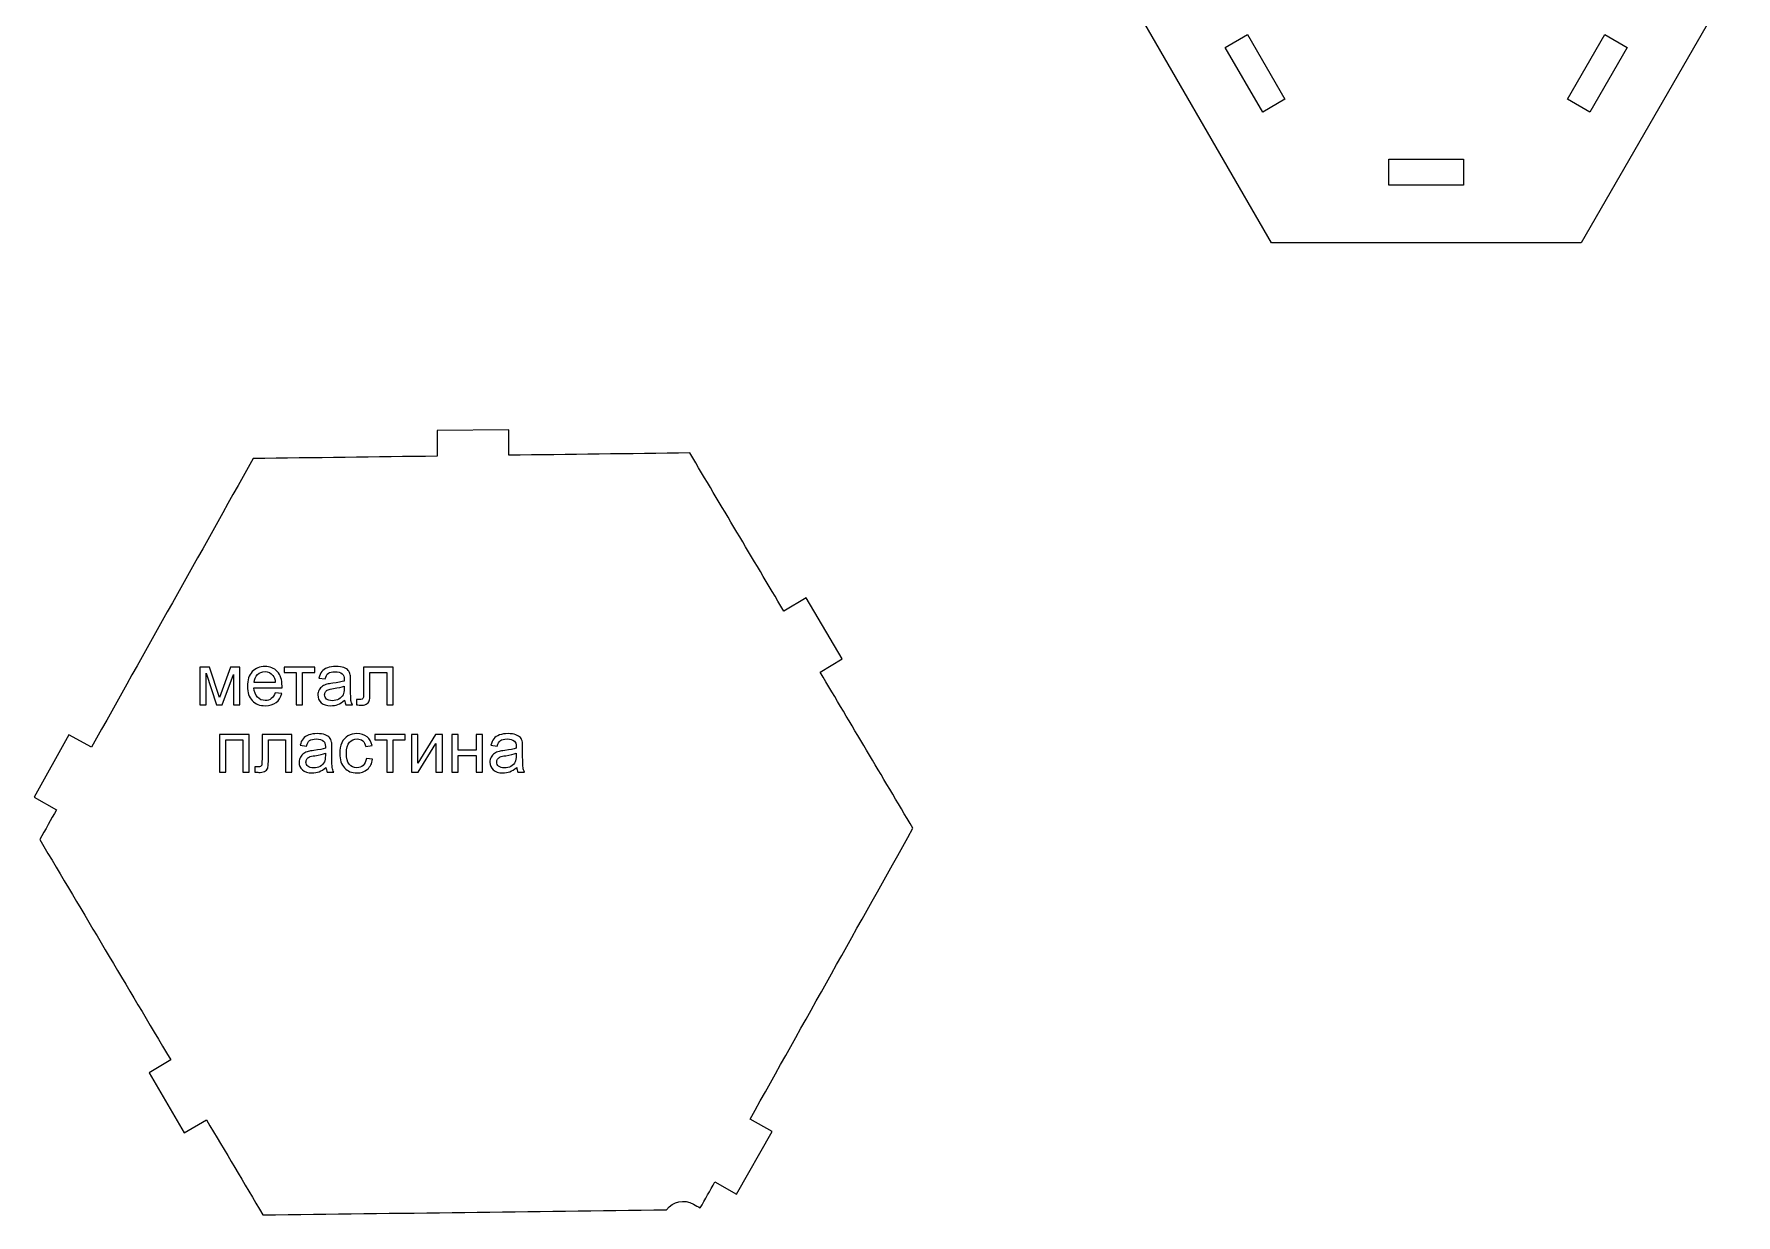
# Model space of a CAD drawing. Header units: millimetres. Extents: x -76 to 234, y -315 to 92.
# Drawn here: x -45.9 to 152.3, y -315.1 to -177.5 of the extents above; entities that cross this region are included whole.
import ezdxf

# ---------------------------------------------------------------- set-up
doc = ezdxf.new("R2010")
doc.units = ezdxf.units.MM
doc.header["$MEASUREMENT"] = 0
doc.layers.add('layer 1', color=7, linetype='Continuous')

msp = doc.modelspace()

# ---------------------------------------------------------------- linework, layer by layer
at = {"layer": 'layer 1', "color": 250, "lineweight": 9}
for points, knots in [([(98.222, -139.3547), (98.222, -139.3547), (80.1795, -170.6045), (80.1795, -170.6045), (80.1795, -170.6045), (80.1795, -170.6045), (98.222, -201.8545), (98.222, -201.8545), (98.222, -201.8545), (98.222, -201.8545), (134.3061, -201.8545), (134.3061, -201.8545), (134.3061, -201.8545), (134.3061, -201.8545), (152.3482, -170.6045), (152.3482, -170.6045), (152.3482, -170.6045), (152.3482, -170.6045), (134.3061, -139.3547), (134.3061, -139.3547), (134.3061, -139.3547), (134.3061, -139.3547), (98.222, -139.3547), (98.222, -139.3547)], [0, 0, 0, 0, 0.14285714, 0.14285714, 0.14285714, 0.14285714, 0.28571429, 0.28571429, 0.28571429, 0.28571429, 0.42857143, 0.42857143, 0.42857143, 0.42857143, 0.57142857, 0.57142857, 0.57142857, 0.57142857, 0.71428571, 0.71428571, 0.71428571, 0.71428571, 1, 1, 1, 1]), ([(95.4548, -177.5923), (95.4548, -177.5923), (92.8569, -179.0923), (92.8569, -179.0923), (92.8569, -179.0923), (92.8569, -179.0923), (97.2098, -186.6318), (97.2098, -186.6318), (97.2098, -186.6318), (97.2098, -186.6318), (99.808, -185.1318), (99.808, -185.1318), (99.808, -185.1318), (99.808, -185.1318), (95.4548, -177.5923), (95.4548, -177.5923)], [0, 0, 0, 0, 0.2, 0.2, 0.2, 0.2, 0.4, 0.4, 0.4, 0.4, 0.6, 0.6, 0.6, 0.6, 1, 1, 1, 1]), ([(132.72, -185.1318), (132.72, -185.1318), (135.3179, -186.6318), (135.3179, -186.6318), (135.3179, -186.6318), (135.3179, -186.6318), (139.6711, -179.0923), (139.6711, -179.0923), (139.6711, -179.0923), (139.6711, -179.0923), (137.0729, -177.5923), (137.0729, -177.5923), (137.0729, -177.5923), (137.0729, -177.5923), (132.72, -185.1318), (132.72, -185.1318)], [0, 0, 0, 0, 0.2, 0.2, 0.2, 0.2, 0.4, 0.4, 0.4, 0.4, 0.6, 0.6, 0.6, 0.6, 1, 1, 1, 1]), ([(120.617, -195.1196), (120.617, -195.1196), (120.617, -192.1196), (120.617, -192.1196), (120.617, -192.1196), (120.617, -192.1196), (111.9108, -192.1196), (111.9108, -192.1196), (111.9108, -192.1196), (111.9108, -192.1196), (111.9108, -195.1196), (111.9108, -195.1196), (111.9108, -195.1196), (111.9108, -195.1196), (120.617, -195.1196), (120.617, -195.1196)], [0, 0, 0, 0, 0.2, 0.2, 0.2, 0.2, 0.4, 0.4, 0.4, 0.4, 0.6, 0.6, 0.6, 0.6, 1, 1, 1, 1]), ([(9.3713, -226.5952), (9.3713, -226.5952), (9.3717, -223.6485), (9.3717, -223.6485), (9.3717, -223.6485), (9.3717, -223.6485), (1.0496, -223.7226), (1.0496, -223.7226), (1.0496, -223.7226), (1.0496, -223.7226), (1.0168, -226.7028), (1.0168, -226.7028)], [0, 0, 0, 0, 0.25, 0.25, 0.25, 0.25, 0.5, 0.5, 0.5, 0.5, 1, 1, 1, 1]), ([(1.0168, -226.7028), (-6.1219, -226.7949), (-13.2606, -226.8869), (-20.3993, -226.9789), (-20.3993, -226.9789), (-26.6765, -238.1823), (-32.9538, -249.3856), (-39.2308, -260.5889)], [0, 0, 0, 0, 0.33333333, 0.33333333, 0.33333333, 0.33333333, 1, 1, 1, 1]), ([(41.4264, -244.7514), (37.7735, -238.6089), (34.1206, -232.4661), (30.4676, -226.3232), (30.4676, -226.3232), (23.4356, -226.4139), (16.4035, -226.5045), (9.3713, -226.5952)], [0, 0, 0, 0, 0.33333333, 0.33333333, 0.33333333, 0.33333333, 1, 1, 1, 1]), ([(45.6557, -251.8634), (45.6557, -251.8634), (48.2068, -250.317), (48.2068, -250.317), (48.2068, -250.317), (48.2068, -250.317), (44.015, -243.2023), (44.015, -243.2023), (44.015, -243.2023), (44.015, -243.2023), (41.4264, -244.7514), (41.4264, -244.7514)], [0, 0, 0, 0, 0.25, 0.25, 0.25, 0.25, 0.5, 0.5, 0.5, 0.5, 1, 1, 1, 1]), ([(-26.6221, -251.2808), (-26.6221, -251.2808), (-25.4763, -251.2808), (-25.4763, -251.2808), (-25.4763, -251.2808), (-25.4763, -251.2808), (-24.3149, -254.7973), (-24.3149, -254.7973), (-24.3149, -254.7973), (-24.3149, -254.7973), (-23.0294, -251.2808), (-23.0294, -251.2808), (-23.0294, -251.2808), (-23.0294, -251.2808), (-21.9654, -251.2808), (-21.9654, -251.2808), (-21.9654, -251.2808), (-21.9654, -251.2808), (-21.9654, -255.675), (-21.9654, -255.675), (-21.9654, -255.675), (-21.9654, -255.675), (-22.7105, -255.675), (-22.7105, -255.675), (-22.7105, -255.675), (-22.7105, -255.675), (-22.7105, -252.1373), (-22.7105, -252.1373), (-22.7105, -252.1373), (-22.7105, -252.1373), (-24.0045, -255.675), (-24.0045, -255.675), (-24.0045, -255.675), (-24.0045, -255.675), (-24.6705, -255.675), (-24.6705, -255.675), (-24.6705, -255.675), (-24.6705, -255.675), (-25.894, -251.968), (-25.894, -251.968), (-25.894, -251.968), (-25.894, -251.968), (-25.894, -255.675), (-25.894, -255.675), (-25.894, -255.675), (-25.894, -255.675), (-26.6221, -255.675), (-26.6221, -255.675), (-26.6221, -255.675), (-26.6221, -255.675), (-26.6221, -251.2808), (-26.6221, -251.2808)], [0, 0, 0, 0, 0.07142857, 0.07142857, 0.07142857, 0.07142857, 0.14285714, 0.14285714, 0.14285714, 0.14285714, 0.21428571, 0.21428571, 0.21428571, 0.21428571, 0.28571429, 0.28571429, 0.28571429, 0.28571429, 0.35714286, 0.35714286, 0.35714286, 0.35714286, 0.42857143, 0.42857143, 0.42857143, 0.42857143, 0.5, 0.5, 0.5, 0.5, 0.57142857, 0.57142857, 0.57142857, 0.57142857, 0.64285714, 0.64285714, 0.64285714, 0.64285714, 0.71428571, 0.71428571, 0.71428571, 0.71428571, 0.78571429, 0.78571429, 0.78571429, 0.78571429, 0.85714286, 0.85714286, 0.85714286, 0.85714286, 1, 1, 1, 1]), ([(-17.8294, -254.2526), (-17.8294, -254.2526), (-17.0589, -254.3542), (-17.0589, -254.3542), (-17.0589, -254.3542), (-17.1789, -254.8015), (-17.4032, -255.1501), (-17.7306, -255.397), (-17.7306, -255.397), (-18.058, -255.644), (-18.4757, -255.7681), (-18.9851, -255.7681), (-18.9851, -255.7681), (-19.6257, -255.7681), (-20.1337, -255.5706), (-20.5091, -255.1755), (-20.5091, -255.1755), (-20.8845, -254.7818), (-21.0721, -254.2272), (-21.0721, -253.5146), (-21.0721, -253.5146), (-21.0721, -252.778), (-20.883, -252.2051), (-20.5035, -251.7987), (-20.5035, -251.7987), (-20.1239, -251.3908), (-19.6314, -251.1876), (-19.026, -251.1876), (-19.026, -251.1876), (-18.4404, -251.1876), (-17.962, -251.3866), (-17.5909, -251.786), (-17.5909, -251.786), (-17.2198, -252.1853), (-17.0335, -252.7469), (-17.0335, -253.4708), (-17.0335, -253.4708), (-17.0335, -253.5146), (-17.0349, -253.5809), (-17.0377, -253.6684), (-17.0377, -253.6684), (-17.0377, -253.6684), (-20.3101, -253.6684), (-20.3101, -253.6684), (-20.3101, -253.6684), (-20.2819, -254.1496), (-20.1464, -254.5193), (-19.9009, -254.7747), (-19.9009, -254.7747), (-19.6568, -255.0301), (-19.3506, -255.1585), (-18.9851, -255.1585), (-18.9851, -255.1585), (-18.7127, -255.1585), (-18.4799, -255.0866), (-18.288, -254.9426), (-18.288, -254.9426), (-18.0947, -254.7987), (-17.9423, -254.5687), (-17.8294, -254.2526)], [0, 0, 0, 0, 0.0625, 0.0625, 0.0625, 0.0625, 0.125, 0.125, 0.125, 0.125, 0.1875, 0.1875, 0.1875, 0.1875, 0.25, 0.25, 0.25, 0.25, 0.3125, 0.3125, 0.3125, 0.3125, 0.375, 0.375, 0.375, 0.375, 0.4375, 0.4375, 0.4375, 0.4375, 0.5, 0.5, 0.5, 0.5, 0.5625, 0.5625, 0.5625, 0.5625, 0.625, 0.625, 0.625, 0.625, 0.6875, 0.6875, 0.6875, 0.6875, 0.75, 0.75, 0.75, 0.75, 0.8125, 0.8125, 0.8125, 0.8125, 0.875, 0.875, 0.875, 0.875, 1, 1, 1, 1]), ([(-20.2678, -253.0588), (-20.2678, -253.0588), (-17.8209, -253.0588), (-17.8209, -253.0588), (-17.8209, -253.0588), (-17.8534, -252.6891), (-17.9479, -252.4125), (-18.1017, -252.2276), (-18.1017, -252.2276), (-18.3374, -251.9412), (-18.645, -251.7973), (-19.0218, -251.7973), (-19.0218, -251.7973), (-19.3633, -251.7973), (-19.6497, -251.9116), (-19.8826, -252.1402), (-19.8826, -252.1402), (-20.114, -252.3688), (-20.2424, -252.675), (-20.2678, -253.0588)], [0, 0, 0, 0, 0.16666667, 0.16666667, 0.16666667, 0.16666667, 0.33333333, 0.33333333, 0.33333333, 0.33333333, 0.5, 0.5, 0.5, 0.5, 0.66666667, 0.66666667, 0.66666667, 0.66666667, 1, 1, 1, 1]), ([(-16.788, -251.2808), (-16.788, -251.2808), (-13.232, -251.2808), (-13.232, -251.2808), (-13.232, -251.2808), (-13.232, -251.2808), (-13.232, -251.8989), (-13.232, -251.8989), (-13.232, -251.8989), (-13.232, -251.8989), (-14.6374, -251.8989), (-14.6374, -251.8989), (-14.6374, -251.8989), (-14.6374, -251.8989), (-14.6374, -255.675), (-14.6374, -255.675), (-14.6374, -255.675), (-14.6374, -255.675), (-15.3825, -255.675), (-15.3825, -255.675), (-15.3825, -255.675), (-15.3825, -255.675), (-15.3825, -251.8989), (-15.3825, -251.8989), (-15.3825, -251.8989), (-15.3825, -251.8989), (-16.788, -251.8989), (-16.788, -251.8989), (-16.788, -251.8989), (-16.788, -251.8989), (-16.788, -251.2808), (-16.788, -251.2808)], [0, 0, 0, 0, 0.11111111, 0.11111111, 0.11111111, 0.11111111, 0.22222222, 0.22222222, 0.22222222, 0.22222222, 0.33333333, 0.33333333, 0.33333333, 0.33333333, 0.44444444, 0.44444444, 0.44444444, 0.44444444, 0.55555556, 0.55555556, 0.55555556, 0.55555556, 0.66666667, 0.66666667, 0.66666667, 0.66666667, 0.77777778, 0.77777778, 0.77777778, 0.77777778, 1, 1, 1, 1]), ([(-9.7451, -255.1247), (-10.0217, -255.3603), (-10.2884, -255.5254), (-10.5438, -255.6228), (-10.5438, -255.6228), (-10.7992, -255.7202), (-11.0729, -255.7681), (-11.3665, -255.7681), (-11.3665, -255.7681), (-11.8491, -255.7681), (-12.2202, -255.651), (-12.4798, -255.4154), (-12.4798, -255.4154), (-12.7395, -255.1811), (-12.8693, -254.8805), (-12.8693, -254.5151), (-12.8693, -254.5151), (-12.8693, -254.3006), (-12.8199, -254.1044), (-12.7225, -253.9266), (-12.7225, -253.9266), (-12.6238, -253.7488), (-12.4954, -253.6077), (-12.3373, -253.5005), (-12.3373, -253.5005), (-12.1779, -253.3932), (-12.0001, -253.3114), (-11.8011, -253.2563), (-11.8011, -253.2563), (-11.6543, -253.2182), (-11.4328, -253.1816), (-11.1379, -253.1449), (-11.1379, -253.1449), (-10.5367, -253.0743), (-10.0922, -252.9882), (-9.8086, -252.8895), (-9.8086, -252.8895), (-9.8058, -252.7879), (-9.8044, -252.7229), (-9.8044, -252.6961), (-9.8044, -252.6961), (-9.8044, -252.3942), (-9.8749, -252.1811), (-10.016, -252.0569), (-10.016, -252.0569), (-10.2065, -251.889), (-10.4902, -251.8057), (-10.8655, -251.8057), (-10.8655, -251.8057), (-11.2169, -251.8057), (-11.4765, -251.8678), (-11.643, -251.9906), (-11.643, -251.9906), (-11.811, -252.1133), (-11.9337, -252.3307), (-12.0142, -252.6439), (-12.0142, -252.6439), (-12.0142, -252.6439), (-12.7423, -252.5423), (-12.7423, -252.5423), (-12.7423, -252.5423), (-12.676, -252.2305), (-12.5673, -251.9779), (-12.4149, -251.786), (-12.4149, -251.786), (-12.2625, -251.5941), (-12.0424, -251.4473), (-11.7545, -251.3429), (-11.7545, -251.3429), (-11.4681, -251.2399), (-11.1336, -251.1876), (-10.7554, -251.1876), (-10.7554, -251.1876), (-10.3801, -251.1876), (-10.0739, -251.2314), (-9.8382, -251.3203), (-9.8382, -251.3203), (-9.604, -251.4092), (-9.4304, -251.5193), (-9.3203, -251.6533), (-9.3203, -251.6533), (-9.2103, -251.7874), (-9.1327, -251.9567), (-9.0875, -252.1613), (-9.0875, -252.1613), (-9.0635, -252.2883), (-9.0508, -252.5169), (-9.0508, -252.8457), (-9.0508, -252.8457), (-9.0508, -252.8457), (-9.0508, -253.8335), (-9.0508, -253.8335), (-9.0508, -253.8335), (-9.0508, -254.5235), (-9.0353, -254.9596), (-9.0043, -255.1444), (-9.0043, -255.1444), (-8.9746, -255.3293), (-8.9125, -255.5057), (-8.8222, -255.675), (-8.8222, -255.675), (-8.8222, -255.675), (-9.6012, -255.675), (-9.6012, -255.675), (-9.6012, -255.675), (-9.6759, -255.5184), (-9.7239, -255.3349), (-9.7451, -255.1247)], [0, 0, 0, 0, 0.03571429, 0.03571429, 0.03571429, 0.03571429, 0.07142857, 0.07142857, 0.07142857, 0.07142857, 0.10714286, 0.10714286, 0.10714286, 0.10714286, 0.14285714, 0.14285714, 0.14285714, 0.14285714, 0.17857143, 0.17857143, 0.17857143, 0.17857143, 0.21428571, 0.21428571, 0.21428571, 0.21428571, 0.25, 0.25, 0.25, 0.25, 0.28571429, 0.28571429, 0.28571429, 0.28571429, 0.32142857, 0.32142857, 0.32142857, 0.32142857, 0.35714286, 0.35714286, 0.35714286, 0.35714286, 0.39285714, 0.39285714, 0.39285714, 0.39285714, 0.42857143, 0.42857143, 0.42857143, 0.42857143, 0.46428571, 0.46428571, 0.46428571, 0.46428571, 0.5, 0.5, 0.5, 0.5, 0.53571429, 0.53571429, 0.53571429, 0.53571429, 0.57142857, 0.57142857, 0.57142857, 0.57142857, 0.60714286, 0.60714286, 0.60714286, 0.60714286, 0.64285714, 0.64285714, 0.64285714, 0.64285714, 0.67857143, 0.67857143, 0.67857143, 0.67857143, 0.71428571, 0.71428571, 0.71428571, 0.71428571, 0.75, 0.75, 0.75, 0.75, 0.78571429, 0.78571429, 0.78571429, 0.78571429, 0.82142857, 0.82142857, 0.82142857, 0.82142857, 0.85714286, 0.85714286, 0.85714286, 0.85714286, 0.89285714, 0.89285714, 0.89285714, 0.89285714, 0.92857143, 0.92857143, 0.92857143, 0.92857143, 1, 1, 1, 1]), ([(-7.5423, -251.2808), (-7.5423, -251.2808), (-4.0794, -251.2808), (-4.0794, -251.2808), (-4.0794, -251.2808), (-4.0794, -251.2808), (-4.0794, -255.6708), (-4.0794, -255.6708), (-4.0794, -255.6708), (-4.0794, -255.6708), (-4.8245, -255.6708), (-4.8245, -255.6708), (-4.8245, -255.6708), (-4.8245, -255.6708), (-4.8245, -251.8989), (-4.8245, -251.8989), (-4.8245, -251.8989), (-4.8245, -251.8989), (-6.7973, -251.8989), (-6.7973, -251.8989), (-6.7973, -251.8989), (-6.7973, -251.8989), (-6.7973, -254.0847), (-6.7973, -254.0847), (-6.7973, -254.0847), (-6.7973, -254.5941), (-6.8142, -254.9299), (-6.8466, -255.0936), (-6.8466, -255.0936), (-6.8805, -255.2559), (-6.9708, -255.397), (-7.119, -255.5184), (-7.119, -255.5184), (-7.2686, -255.6397), (-7.4831, -255.7004), (-7.7639, -255.7004), (-7.7639, -255.7004), (-7.9374, -255.7004), (-8.1378, -255.6891), (-8.3636, -255.6679), (-8.3636, -255.6679), (-8.3636, -255.6679), (-8.3636, -255.0485), (-8.3636, -255.0485), (-8.3636, -255.0485), (-8.3636, -255.0485), (-8.0376, -255.0485), (-8.0376, -255.0485), (-8.0376, -255.0485), (-7.8838, -255.0485), (-7.7738, -255.0329), (-7.7074, -255.0005), (-7.7074, -255.0005), (-7.6411, -254.9694), (-7.5974, -254.9186), (-7.5748, -254.8495), (-7.5748, -254.8495), (-7.5536, -254.7804), (-7.5423, -254.556), (-7.5423, -254.1764), (-7.5423, -254.1764), (-7.5423, -254.1764), (-7.5423, -251.2808), (-7.5423, -251.2808)], [0, 0, 0, 0, 0.05882353, 0.05882353, 0.05882353, 0.05882353, 0.11764706, 0.11764706, 0.11764706, 0.11764706, 0.17647059, 0.17647059, 0.17647059, 0.17647059, 0.23529412, 0.23529412, 0.23529412, 0.23529412, 0.29411765, 0.29411765, 0.29411765, 0.29411765, 0.35294118, 0.35294118, 0.35294118, 0.35294118, 0.41176471, 0.41176471, 0.41176471, 0.41176471, 0.47058824, 0.47058824, 0.47058824, 0.47058824, 0.52941176, 0.52941176, 0.52941176, 0.52941176, 0.58823529, 0.58823529, 0.58823529, 0.58823529, 0.64705882, 0.64705882, 0.64705882, 0.64705882, 0.70588235, 0.70588235, 0.70588235, 0.70588235, 0.76470588, 0.76470588, 0.76470588, 0.76470588, 0.82352941, 0.82352941, 0.82352941, 0.82352941, 0.88235294, 0.88235294, 0.88235294, 0.88235294, 1, 1, 1, 1]), ([(-9.8044, -253.4737), (-10.0753, -253.5837), (-10.4817, -253.6769), (-11.0236, -253.7531), (-11.0236, -253.7531), (-11.3312, -253.7968), (-11.5485, -253.8462), (-11.6755, -253.9012), (-11.6755, -253.9012), (-11.8025, -253.9563), (-11.8999, -254.0367), (-11.969, -254.1411), (-11.969, -254.1411), (-12.0382, -254.2469), (-12.0734, -254.3641), (-12.0734, -254.4939), (-12.0734, -254.4939), (-12.0734, -254.69), (-11.9986, -254.8551), (-11.8477, -254.9864), (-11.8477, -254.9864), (-11.6967, -255.1176), (-11.4765, -255.1839), (-11.1872, -255.1839), (-11.1872, -255.1839), (-10.9008, -255.1839), (-10.6454, -255.1218), (-10.421, -254.9963), (-10.421, -254.9963), (-10.1981, -254.8721), (-10.033, -254.7013), (-9.9285, -254.4854), (-9.9285, -254.4854), (-9.8481, -254.3175), (-9.8086, -254.0706), (-9.8086, -253.7446), (-9.8086, -253.7446), (-9.8086, -253.7446), (-9.8044, -253.4737), (-9.8044, -253.4737)], [0, 0, 0, 0, 0.09090909, 0.09090909, 0.09090909, 0.09090909, 0.18181818, 0.18181818, 0.18181818, 0.18181818, 0.27272727, 0.27272727, 0.27272727, 0.27272727, 0.36363636, 0.36363636, 0.36363636, 0.36363636, 0.45454545, 0.45454545, 0.45454545, 0.45454545, 0.54545455, 0.54545455, 0.54545455, 0.54545455, 0.63636364, 0.63636364, 0.63636364, 0.63636364, 0.72727273, 0.72727273, 0.72727273, 0.72727273, 0.81818182, 0.81818182, 0.81818182, 0.81818182, 1, 1, 1, 1]), ([(37.4901, -303.9212), (43.8164, -292.6298), (50.1429, -281.3387), (56.4693, -270.0476), (56.4693, -270.0476), (52.8648, -263.9862), (49.2602, -257.9247), (45.6557, -251.8634)], [0, 0, 0, 0, 0.33333333, 0.33333333, 0.33333333, 0.33333333, 1, 1, 1, 1]), ([(-39.2308, -260.5889), (-39.2308, -260.5889), (-41.8706, -259.1761), (-41.8706, -259.1761), (-41.8706, -259.1761), (-41.8706, -259.1761), (-45.9301, -266.4199), (-45.9301, -266.4199), (-45.9301, -266.4199), (-45.9301, -266.4199), (-43.3159, -267.8799), (-43.3159, -267.8799)], [0, 0, 0, 0, 0.25, 0.25, 0.25, 0.25, 0.5, 0.5, 0.5, 0.5, 1, 1, 1, 1]), ([(-24.3191, -259.1125), (-24.3191, -259.1125), (-20.8478, -259.1125), (-20.8478, -259.1125), (-20.8478, -259.1125), (-20.8478, -259.1125), (-20.8478, -263.5067), (-20.8478, -263.5067), (-20.8478, -263.5067), (-20.8478, -263.5067), (-21.5928, -263.5067), (-21.5928, -263.5067), (-21.5928, -263.5067), (-21.5928, -263.5067), (-21.5928, -259.7306), (-21.5928, -259.7306), (-21.5928, -259.7306), (-21.5928, -259.7306), (-23.574, -259.7306), (-23.574, -259.7306), (-23.574, -259.7306), (-23.574, -259.7306), (-23.574, -263.5067), (-23.574, -263.5067), (-23.574, -263.5067), (-23.574, -263.5067), (-24.3191, -263.5067), (-24.3191, -263.5067), (-24.3191, -263.5067), (-24.3191, -263.5067), (-24.3191, -259.1125), (-24.3191, -259.1125)], [0, 0, 0, 0, 0.11111111, 0.11111111, 0.11111111, 0.11111111, 0.22222222, 0.22222222, 0.22222222, 0.22222222, 0.33333333, 0.33333333, 0.33333333, 0.33333333, 0.44444444, 0.44444444, 0.44444444, 0.44444444, 0.55555556, 0.55555556, 0.55555556, 0.55555556, 0.66666667, 0.66666667, 0.66666667, 0.66666667, 0.77777778, 0.77777778, 0.77777778, 0.77777778, 1, 1, 1, 1]), ([(-19.3703, -259.1125), (-19.3703, -259.1125), (-15.9074, -259.1125), (-15.9074, -259.1125), (-15.9074, -259.1125), (-15.9074, -259.1125), (-15.9074, -263.5025), (-15.9074, -263.5025), (-15.9074, -263.5025), (-15.9074, -263.5025), (-16.6525, -263.5025), (-16.6525, -263.5025), (-16.6525, -263.5025), (-16.6525, -263.5025), (-16.6525, -259.7306), (-16.6525, -259.7306), (-16.6525, -259.7306), (-16.6525, -259.7306), (-18.6253, -259.7306), (-18.6253, -259.7306), (-18.6253, -259.7306), (-18.6253, -259.7306), (-18.6253, -261.9164), (-18.6253, -261.9164), (-18.6253, -261.9164), (-18.6253, -262.4258), (-18.6422, -262.7616), (-18.6746, -262.9253), (-18.6746, -262.9253), (-18.7085, -263.0876), (-18.7988, -263.2287), (-18.947, -263.3501), (-18.947, -263.3501), (-19.0966, -263.4714), (-19.3111, -263.5321), (-19.5919, -263.5321), (-19.5919, -263.5321), (-19.7654, -263.5321), (-19.9658, -263.5208), (-20.1916, -263.4996), (-20.1916, -263.4996), (-20.1916, -263.4996), (-20.1916, -262.8802), (-20.1916, -262.8802), (-20.1916, -262.8802), (-20.1916, -262.8802), (-19.8656, -262.8802), (-19.8656, -262.8802), (-19.8656, -262.8802), (-19.7118, -262.8802), (-19.6018, -262.8646), (-19.5354, -262.8322), (-19.5354, -262.8322), (-19.4691, -262.8011), (-19.4254, -262.7503), (-19.4028, -262.6812), (-19.4028, -262.6812), (-19.3816, -262.6121), (-19.3703, -262.3877), (-19.3703, -262.0081), (-19.3703, -262.0081), (-19.3703, -262.0081), (-19.3703, -259.1125), (-19.3703, -259.1125)], [0, 0, 0, 0, 0.05882353, 0.05882353, 0.05882353, 0.05882353, 0.11764706, 0.11764706, 0.11764706, 0.11764706, 0.17647059, 0.17647059, 0.17647059, 0.17647059, 0.23529412, 0.23529412, 0.23529412, 0.23529412, 0.29411765, 0.29411765, 0.29411765, 0.29411765, 0.35294118, 0.35294118, 0.35294118, 0.35294118, 0.41176471, 0.41176471, 0.41176471, 0.41176471, 0.47058824, 0.47058824, 0.47058824, 0.47058824, 0.52941176, 0.52941176, 0.52941176, 0.52941176, 0.58823529, 0.58823529, 0.58823529, 0.58823529, 0.64705882, 0.64705882, 0.64705882, 0.64705882, 0.70588235, 0.70588235, 0.70588235, 0.70588235, 0.76470588, 0.76470588, 0.76470588, 0.76470588, 0.82352941, 0.82352941, 0.82352941, 0.82352941, 0.88235294, 0.88235294, 0.88235294, 0.88235294, 1, 1, 1, 1]), ([(-11.9239, -262.9564), (-12.2005, -263.192), (-12.4672, -263.3571), (-12.7226, -263.4545), (-12.7226, -263.4545), (-12.978, -263.5519), (-13.2517, -263.5998), (-13.5453, -263.5998), (-13.5453, -263.5998), (-14.0279, -263.5998), (-14.399, -263.4827), (-14.6586, -263.2471), (-14.6586, -263.2471), (-14.9183, -263.0128), (-15.0481, -262.7122), (-15.0481, -262.3468), (-15.0481, -262.3468), (-15.0481, -262.1323), (-14.9987, -261.9361), (-14.9013, -261.7583), (-14.9013, -261.7583), (-14.8026, -261.5805), (-14.6742, -261.4394), (-14.5161, -261.3322), (-14.5161, -261.3322), (-14.3567, -261.2249), (-14.1789, -261.1431), (-13.9799, -261.088), (-13.9799, -261.088), (-13.8331, -261.0499), (-13.6116, -261.0133), (-13.3167, -260.9766), (-13.3167, -260.9766), (-12.7155, -260.906), (-12.271, -260.8199), (-11.9874, -260.7212), (-11.9874, -260.7212), (-11.9846, -260.6196), (-11.9832, -260.5546), (-11.9832, -260.5278), (-11.9832, -260.5278), (-11.9832, -260.2259), (-12.0537, -260.0128), (-12.1948, -259.8886), (-12.1948, -259.8886), (-12.3853, -259.7207), (-12.669, -259.6374), (-13.0443, -259.6374), (-13.0443, -259.6374), (-13.3957, -259.6374), (-13.6553, -259.6995), (-13.8218, -259.8223), (-13.8218, -259.8223), (-13.9898, -259.945), (-14.1125, -260.1624), (-14.193, -260.4756), (-14.193, -260.4756), (-14.193, -260.4756), (-14.9211, -260.374), (-14.9211, -260.374), (-14.9211, -260.374), (-14.8548, -260.0622), (-14.7461, -259.8096), (-14.5937, -259.6177), (-14.5937, -259.6177), (-14.4413, -259.4258), (-14.2212, -259.279), (-13.9333, -259.1746), (-13.9333, -259.1746), (-13.6469, -259.0716), (-13.3124, -259.0193), (-12.9342, -259.0193), (-12.9342, -259.0193), (-12.5589, -259.0193), (-12.2527, -259.0631), (-12.017, -259.152), (-12.017, -259.152), (-11.7828, -259.2409), (-11.6092, -259.351), (-11.4991, -259.485), (-11.4991, -259.485), (-11.3891, -259.6191), (-11.3115, -259.7884), (-11.2663, -259.993), (-11.2663, -259.993), (-11.2423, -260.12), (-11.2296, -260.3486), (-11.2296, -260.6774), (-11.2296, -260.6774), (-11.2296, -260.6774), (-11.2296, -261.6652), (-11.2296, -261.6652), (-11.2296, -261.6652), (-11.2296, -262.3552), (-11.2141, -262.7913), (-11.1831, -262.9761), (-11.1831, -262.9761), (-11.1534, -263.161), (-11.0913, -263.3374), (-11.001, -263.5067), (-11.001, -263.5067), (-11.001, -263.5067), (-11.78, -263.5067), (-11.78, -263.5067), (-11.78, -263.5067), (-11.8547, -263.3501), (-11.9027, -263.1666), (-11.9239, -262.9564)], [0, 0, 0, 0, 0.03571429, 0.03571429, 0.03571429, 0.03571429, 0.07142857, 0.07142857, 0.07142857, 0.07142857, 0.10714286, 0.10714286, 0.10714286, 0.10714286, 0.14285714, 0.14285714, 0.14285714, 0.14285714, 0.17857143, 0.17857143, 0.17857143, 0.17857143, 0.21428571, 0.21428571, 0.21428571, 0.21428571, 0.25, 0.25, 0.25, 0.25, 0.28571429, 0.28571429, 0.28571429, 0.28571429, 0.32142857, 0.32142857, 0.32142857, 0.32142857, 0.35714286, 0.35714286, 0.35714286, 0.35714286, 0.39285714, 0.39285714, 0.39285714, 0.39285714, 0.42857143, 0.42857143, 0.42857143, 0.42857143, 0.46428571, 0.46428571, 0.46428571, 0.46428571, 0.5, 0.5, 0.5, 0.5, 0.53571429, 0.53571429, 0.53571429, 0.53571429, 0.57142857, 0.57142857, 0.57142857, 0.57142857, 0.60714286, 0.60714286, 0.60714286, 0.60714286, 0.64285714, 0.64285714, 0.64285714, 0.64285714, 0.67857143, 0.67857143, 0.67857143, 0.67857143, 0.71428571, 0.71428571, 0.71428571, 0.71428571, 0.75, 0.75, 0.75, 0.75, 0.78571429, 0.78571429, 0.78571429, 0.78571429, 0.82142857, 0.82142857, 0.82142857, 0.82142857, 0.85714286, 0.85714286, 0.85714286, 0.85714286, 0.89285714, 0.89285714, 0.89285714, 0.89285714, 0.92857143, 0.92857143, 0.92857143, 0.92857143, 1, 1, 1, 1]), ([(-7.215, -261.898), (-7.215, -261.898), (-6.4869, -261.9996), (-6.4869, -261.9996), (-6.4869, -261.9996), (-6.5673, -262.5006), (-6.7705, -262.8915), (-7.0993, -263.1751), (-7.0993, -263.1751), (-7.4281, -263.4587), (-7.8331, -263.5998), (-8.3114, -263.5998), (-8.3114, -263.5998), (-8.9111, -263.5998), (-9.3938, -263.4037), (-9.7578, -263.0114), (-9.7578, -263.0114), (-10.1233, -262.6191), (-10.3053, -262.0575), (-10.3053, -261.3265), (-10.3053, -261.3265), (-10.3053, -260.8524), (-10.2263, -260.4389), (-10.0697, -260.0833), (-10.0697, -260.0833), (-9.913, -259.7291), (-9.6746, -259.4624), (-9.3528, -259.2861), (-9.3528, -259.2861), (-9.0325, -259.1082), (-8.684, -259.0193), (-8.3058, -259.0193), (-8.3058, -259.0193), (-7.8302, -259.0193), (-7.4394, -259.1393), (-7.1374, -259.3806), (-7.1374, -259.3806), (-6.834, -259.6219), (-6.6393, -259.9648), (-6.5546, -260.4079), (-6.5546, -260.4079), (-6.5546, -260.4079), (-7.2743, -260.518), (-7.2743, -260.518), (-7.2743, -260.518), (-7.3434, -260.223), (-7.4648, -260.0015), (-7.6411, -259.8519), (-7.6411, -259.8519), (-7.8161, -259.7037), (-8.0278, -259.629), (-8.2761, -259.629), (-8.2761, -259.629), (-8.6515, -259.629), (-8.9563, -259.763), (-9.192, -260.0311), (-9.192, -260.0311), (-9.4262, -260.3006), (-9.5433, -260.724), (-9.5433, -261.3054), (-9.5433, -261.3054), (-9.5433, -261.8952), (-9.4304, -262.3228), (-9.2047, -262.5895), (-9.2047, -262.5895), (-8.9775, -262.8562), (-8.6825, -262.9902), (-8.3199, -262.9902), (-8.3199, -262.9902), (-8.0264, -262.9902), (-7.7823, -262.9013), (-7.5875, -262.7221), (-7.5875, -262.7221), (-7.3914, -262.5443), (-7.2672, -262.2692), (-7.215, -261.898)], [0, 0, 0, 0, 0.05, 0.05, 0.05, 0.05, 0.1, 0.1, 0.1, 0.1, 0.15, 0.15, 0.15, 0.15, 0.2, 0.2, 0.2, 0.2, 0.25, 0.25, 0.25, 0.25, 0.3, 0.3, 0.3, 0.3, 0.35, 0.35, 0.35, 0.35, 0.4, 0.4, 0.4, 0.4, 0.45, 0.45, 0.45, 0.45, 0.5, 0.5, 0.5, 0.5, 0.55, 0.55, 0.55, 0.55, 0.6, 0.6, 0.6, 0.6, 0.65, 0.65, 0.65, 0.65, 0.7, 0.7, 0.7, 0.7, 0.75, 0.75, 0.75, 0.75, 0.8, 0.8, 0.8, 0.8, 0.85, 0.85, 0.85, 0.85, 0.9, 0.9, 0.9, 0.9, 1, 1, 1, 1]), ([(-6.2413, -259.1125), (-6.2413, -259.1125), (-2.6853, -259.1125), (-2.6853, -259.1125), (-2.6853, -259.1125), (-2.6853, -259.1125), (-2.6853, -259.7306), (-2.6853, -259.7306), (-2.6853, -259.7306), (-2.6853, -259.7306), (-4.0907, -259.7306), (-4.0907, -259.7306), (-4.0907, -259.7306), (-4.0907, -259.7306), (-4.0907, -263.5067), (-4.0907, -263.5067), (-4.0907, -263.5067), (-4.0907, -263.5067), (-4.8358, -263.5067), (-4.8358, -263.5067), (-4.8358, -263.5067), (-4.8358, -263.5067), (-4.8358, -259.7306), (-4.8358, -259.7306), (-4.8358, -259.7306), (-4.8358, -259.7306), (-6.2413, -259.7306), (-6.2413, -259.7306), (-6.2413, -259.7306), (-6.2413, -259.7306), (-6.2413, -259.1125), (-6.2413, -259.1125)], [0, 0, 0, 0, 0.11111111, 0.11111111, 0.11111111, 0.11111111, 0.22222222, 0.22222222, 0.22222222, 0.22222222, 0.33333333, 0.33333333, 0.33333333, 0.33333333, 0.44444444, 0.44444444, 0.44444444, 0.44444444, 0.55555556, 0.55555556, 0.55555556, 0.55555556, 0.66666667, 0.66666667, 0.66666667, 0.66666667, 0.77777778, 0.77777778, 0.77777778, 0.77777778, 1, 1, 1, 1]), ([(-1.9741, -259.1125), (-1.9741, -259.1125), (-1.229, -259.1125), (-1.229, -259.1125), (-1.229, -259.1125), (-1.229, -259.1125), (-1.229, -262.4639), (-1.229, -262.4639), (-1.229, -262.4639), (-1.229, -262.4639), (0.8411, -259.1125), (0.8411, -259.1125), (0.8411, -259.1125), (0.8411, -259.1125), (1.6412, -259.1125), (1.6412, -259.1125), (1.6412, -259.1125), (1.6412, -259.1125), (1.6412, -263.5067), (1.6412, -263.5067), (1.6412, -263.5067), (1.6412, -263.5067), (0.8961, -263.5067), (0.8961, -263.5067), (0.8961, -263.5067), (0.8961, -263.5067), (0.8961, -260.1765), (0.8961, -260.1765), (0.8961, -260.1765), (0.8961, -260.1765), (-1.1712, -263.5067), (-1.1712, -263.5067), (-1.1712, -263.5067), (-1.1712, -263.5067), (-1.9741, -263.5067), (-1.9741, -263.5067), (-1.9741, -263.5067), (-1.9741, -263.5067), (-1.9741, -259.1125), (-1.9741, -259.1125)], [0, 0, 0, 0, 0.09090909, 0.09090909, 0.09090909, 0.09090909, 0.18181818, 0.18181818, 0.18181818, 0.18181818, 0.27272727, 0.27272727, 0.27272727, 0.27272727, 0.36363636, 0.36363636, 0.36363636, 0.36363636, 0.45454545, 0.45454545, 0.45454545, 0.45454545, 0.54545455, 0.54545455, 0.54545455, 0.54545455, 0.63636364, 0.63636364, 0.63636364, 0.63636364, 0.72727273, 0.72727273, 0.72727273, 0.72727273, 0.81818182, 0.81818182, 0.81818182, 0.81818182, 1, 1, 1, 1]), ([(2.756, -259.1125), (2.756, -259.1125), (3.5011, -259.1125), (3.5011, -259.1125), (3.5011, -259.1125), (3.5011, -259.1125), (3.5011, -260.9413), (3.5011, -260.9413), (3.5011, -260.9413), (3.5011, -260.9413), (5.5669, -260.9413), (5.5669, -260.9413), (5.5669, -260.9413), (5.5669, -260.9413), (5.5669, -259.1125), (5.5669, -259.1125), (5.5669, -259.1125), (5.5669, -259.1125), (6.312, -259.1125), (6.312, -259.1125), (6.312, -259.1125), (6.312, -259.1125), (6.312, -263.5067), (6.312, -263.5067), (6.312, -263.5067), (6.312, -263.5067), (5.5669, -263.5067), (5.5669, -263.5067), (5.5669, -263.5067), (5.5669, -263.5067), (5.5669, -261.5594), (5.5669, -261.5594), (5.5669, -261.5594), (5.5669, -261.5594), (3.5011, -261.5594), (3.5011, -261.5594), (3.5011, -261.5594), (3.5011, -261.5594), (3.5011, -263.5067), (3.5011, -263.5067), (3.5011, -263.5067), (3.5011, -263.5067), (2.756, -263.5067), (2.756, -263.5067), (2.756, -263.5067), (2.756, -263.5067), (2.756, -259.1125), (2.756, -259.1125)], [0, 0, 0, 0, 0.07692308, 0.07692308, 0.07692308, 0.07692308, 0.15384615, 0.15384615, 0.15384615, 0.15384615, 0.23076923, 0.23076923, 0.23076923, 0.23076923, 0.30769231, 0.30769231, 0.30769231, 0.30769231, 0.38461538, 0.38461538, 0.38461538, 0.38461538, 0.46153846, 0.46153846, 0.46153846, 0.46153846, 0.53846154, 0.53846154, 0.53846154, 0.53846154, 0.61538462, 0.61538462, 0.61538462, 0.61538462, 0.69230769, 0.69230769, 0.69230769, 0.69230769, 0.76923077, 0.76923077, 0.76923077, 0.76923077, 0.84615385, 0.84615385, 0.84615385, 0.84615385, 1, 1, 1, 1]), ([(10.3012, -262.9564), (10.0246, -263.192), (9.7579, -263.3571), (9.5025, -263.4545), (9.5025, -263.4545), (9.2471, -263.5519), (8.9734, -263.5998), (8.6798, -263.5998), (8.6798, -263.5998), (8.1972, -263.5998), (7.8261, -263.4827), (7.5665, -263.2471), (7.5665, -263.2471), (7.3068, -263.0128), (7.177, -262.7122), (7.177, -262.3468), (7.177, -262.3468), (7.177, -262.1323), (7.2264, -261.9361), (7.3238, -261.7583), (7.3238, -261.7583), (7.4225, -261.5805), (7.5509, -261.4394), (7.709, -261.3322), (7.709, -261.3322), (7.8684, -261.2249), (8.0462, -261.1431), (8.2452, -261.088), (8.2452, -261.088), (8.392, -261.0499), (8.6135, -261.0133), (8.9084, -260.9766), (8.9084, -260.9766), (9.5096, -260.906), (9.9541, -260.8199), (10.2377, -260.7212), (10.2377, -260.7212), (10.2405, -260.6196), (10.2419, -260.5546), (10.2419, -260.5278), (10.2419, -260.5278), (10.2419, -260.2259), (10.1714, -260.0128), (10.0303, -259.8886), (10.0303, -259.8886), (9.8398, -259.7207), (9.5561, -259.6374), (9.1808, -259.6374), (9.1808, -259.6374), (8.8294, -259.6374), (8.5698, -259.6995), (8.4033, -259.8223), (8.4033, -259.8223), (8.2353, -259.945), (8.1126, -260.1624), (8.0321, -260.4756), (8.0321, -260.4756), (8.0321, -260.4756), (7.304, -260.374), (7.304, -260.374), (7.304, -260.374), (7.3703, -260.0622), (7.479, -259.8096), (7.6314, -259.6177), (7.6314, -259.6177), (7.7838, -259.4258), (8.0039, -259.279), (8.2918, -259.1746), (8.2918, -259.1746), (8.5782, -259.0716), (8.9127, -259.0193), (9.2909, -259.0193), (9.2909, -259.0193), (9.6662, -259.0193), (9.9724, -259.0631), (10.2081, -259.152), (10.2081, -259.152), (10.4423, -259.2409), (10.6159, -259.351), (10.726, -259.485), (10.726, -259.485), (10.836, -259.6191), (10.9136, -259.7884), (10.9588, -259.993), (10.9588, -259.993), (10.9828, -260.12), (10.9955, -260.3486), (10.9955, -260.6774), (10.9955, -260.6774), (10.9955, -260.6774), (10.9955, -261.6652), (10.9955, -261.6652), (10.9955, -261.6652), (10.9955, -262.3552), (11.011, -262.7913), (11.042, -262.9761), (11.042, -262.9761), (11.0717, -263.161), (11.1338, -263.3374), (11.2241, -263.5067), (11.2241, -263.5067), (11.2241, -263.5067), (10.4451, -263.5067), (10.4451, -263.5067), (10.4451, -263.5067), (10.3704, -263.3501), (10.3224, -263.1666), (10.3012, -262.9564)], [0, 0, 0, 0, 0.03571429, 0.03571429, 0.03571429, 0.03571429, 0.07142857, 0.07142857, 0.07142857, 0.07142857, 0.10714286, 0.10714286, 0.10714286, 0.10714286, 0.14285714, 0.14285714, 0.14285714, 0.14285714, 0.17857143, 0.17857143, 0.17857143, 0.17857143, 0.21428571, 0.21428571, 0.21428571, 0.21428571, 0.25, 0.25, 0.25, 0.25, 0.28571429, 0.28571429, 0.28571429, 0.28571429, 0.32142857, 0.32142857, 0.32142857, 0.32142857, 0.35714286, 0.35714286, 0.35714286, 0.35714286, 0.39285714, 0.39285714, 0.39285714, 0.39285714, 0.42857143, 0.42857143, 0.42857143, 0.42857143, 0.46428571, 0.46428571, 0.46428571, 0.46428571, 0.5, 0.5, 0.5, 0.5, 0.53571429, 0.53571429, 0.53571429, 0.53571429, 0.57142857, 0.57142857, 0.57142857, 0.57142857, 0.60714286, 0.60714286, 0.60714286, 0.60714286, 0.64285714, 0.64285714, 0.64285714, 0.64285714, 0.67857143, 0.67857143, 0.67857143, 0.67857143, 0.71428571, 0.71428571, 0.71428571, 0.71428571, 0.75, 0.75, 0.75, 0.75, 0.78571429, 0.78571429, 0.78571429, 0.78571429, 0.82142857, 0.82142857, 0.82142857, 0.82142857, 0.85714286, 0.85714286, 0.85714286, 0.85714286, 0.89285714, 0.89285714, 0.89285714, 0.89285714, 0.92857143, 0.92857143, 0.92857143, 0.92857143, 1, 1, 1, 1]), ([(-11.9832, -261.3054), (-12.2541, -261.4154), (-12.6605, -261.5086), (-13.2024, -261.5848), (-13.2024, -261.5848), (-13.51, -261.6285), (-13.7273, -261.6779), (-13.8543, -261.7329), (-13.8543, -261.7329), (-13.9813, -261.788), (-14.0787, -261.8684), (-14.1478, -261.9728), (-14.1478, -261.9728), (-14.217, -262.0786), (-14.2522, -262.1958), (-14.2522, -262.3256), (-14.2522, -262.3256), (-14.2522, -262.5217), (-14.1774, -262.6868), (-14.0265, -262.8181), (-14.0265, -262.8181), (-13.8755, -262.9493), (-13.6553, -263.0156), (-13.366, -263.0156), (-13.366, -263.0156), (-13.0796, -263.0156), (-12.8242, -262.9535), (-12.5998, -262.828), (-12.5998, -262.828), (-12.3769, -262.7038), (-12.2118, -262.533), (-12.1073, -262.3171), (-12.1073, -262.3171), (-12.0269, -262.1492), (-11.9874, -261.9023), (-11.9874, -261.5763), (-11.9874, -261.5763), (-11.9874, -261.5763), (-11.9832, -261.3054), (-11.9832, -261.3054)], [0, 0, 0, 0, 0.09090909, 0.09090909, 0.09090909, 0.09090909, 0.18181818, 0.18181818, 0.18181818, 0.18181818, 0.27272727, 0.27272727, 0.27272727, 0.27272727, 0.36363636, 0.36363636, 0.36363636, 0.36363636, 0.45454545, 0.45454545, 0.45454545, 0.45454545, 0.54545455, 0.54545455, 0.54545455, 0.54545455, 0.63636364, 0.63636364, 0.63636364, 0.63636364, 0.72727273, 0.72727273, 0.72727273, 0.72727273, 0.81818182, 0.81818182, 0.81818182, 0.81818182, 1, 1, 1, 1]), ([(10.2419, -261.3054), (9.971, -261.4154), (9.5646, -261.5086), (9.0227, -261.5848), (9.0227, -261.5848), (8.7151, -261.6285), (8.4978, -261.6779), (8.3708, -261.7329), (8.3708, -261.7329), (8.2438, -261.788), (8.1464, -261.8684), (8.0773, -261.9728), (8.0773, -261.9728), (8.0081, -262.0786), (7.9729, -262.1958), (7.9729, -262.3256), (7.9729, -262.3256), (7.9729, -262.5217), (8.0477, -262.6868), (8.1986, -262.8181), (8.1986, -262.8181), (8.3496, -262.9493), (8.5698, -263.0156), (8.8591, -263.0156), (8.8591, -263.0156), (9.1455, -263.0156), (9.4009, -262.9535), (9.6253, -262.828), (9.6253, -262.828), (9.8482, -262.7038), (10.0133, -262.533), (10.1178, -262.3171), (10.1178, -262.3171), (10.1982, -262.1492), (10.2377, -261.9023), (10.2377, -261.5763), (10.2377, -261.5763), (10.2377, -261.5763), (10.2419, -261.3054), (10.2419, -261.3054)], [0, 0, 0, 0, 0.09090909, 0.09090909, 0.09090909, 0.09090909, 0.18181818, 0.18181818, 0.18181818, 0.18181818, 0.27272727, 0.27272727, 0.27272727, 0.27272727, 0.36363636, 0.36363636, 0.36363636, 0.36363636, 0.45454545, 0.45454545, 0.45454545, 0.45454545, 0.54545455, 0.54545455, 0.54545455, 0.54545455, 0.63636364, 0.63636364, 0.63636364, 0.63636364, 0.72727273, 0.72727273, 0.72727273, 0.72727273, 0.81818182, 0.81818182, 0.81818182, 0.81818182, 1, 1, 1, 1]), ([(-43.3159, -267.8799), (-43.9655, -269.0394), (-44.6153, -270.1992), (-45.265, -271.3588), (-45.265, -271.3588), (-40.1796, -279.9106), (-35.0942, -288.4627), (-30.0088, -297.0144)], [0, 0, 0, 0, 0.33333333, 0.33333333, 0.33333333, 0.33333333, 1, 1, 1, 1]), ([(-30.0088, -297.0144), (-30.0088, -297.0144), (-32.5343, -298.5375), (-32.5343, -298.5375), (-32.5343, -298.5375), (-32.5343, -298.5375), (-28.4325, -305.4988), (-28.4325, -305.4988), (-28.4325, -305.4988), (-28.4325, -305.4988), (-25.848, -304.0112), (-25.848, -304.0112)], [0, 0, 0, 0, 0.25, 0.25, 0.25, 0.25, 0.5, 0.5, 0.5, 0.5, 1, 1, 1, 1]), ([(-25.848, -304.0112), (-23.6318, -307.6888), (-21.4584, -311.3926), (-19.2637, -315.0834), (-19.2637, -315.0834), (-3.5943, -314.8814), (12.0751, -314.6794), (27.7442, -314.4774), (27.7442, -314.4774), (28.4813, -313.5022), (29.8251, -313.2207), (30.8916, -313.8184), (30.8916, -313.8184), (31.1587, -313.968), (31.426, -314.1178), (31.6932, -314.2674), (31.6932, -314.2674), (32.2591, -313.2576), (32.8249, -312.2476), (33.3906, -311.2379)], [0, 0, 0, 0, 0.16666667, 0.16666667, 0.16666667, 0.16666667, 0.33333333, 0.33333333, 0.33333333, 0.33333333, 0.5, 0.5, 0.5, 0.5, 0.66666667, 0.66666667, 0.66666667, 0.66666667, 1, 1, 1, 1]), ([(33.3906, -311.2379), (33.3906, -311.2379), (35.921, -312.6805), (35.921, -312.6805), (35.921, -312.6805), (35.921, -312.6805), (40.0627, -305.3575), (40.0627, -305.3575), (40.0627, -305.3575), (40.0627, -305.3575), (37.4901, -303.9212), (37.4901, -303.9212)], [0, 0, 0, 0, 0.25, 0.25, 0.25, 0.25, 0.5, 0.5, 0.5, 0.5, 1, 1, 1, 1])]:
    msp.add_open_spline(points, degree=3, knots=knots, dxfattribs=at)
msp.add_open_spline([(-30.0088, -297.0144), (-30.0088, -297.0144), (-30.0088, -297.0144), (-30.0088, -297.0144)], degree=3, dxfattribs=at)

doc.saveas('drawing.dxf')
